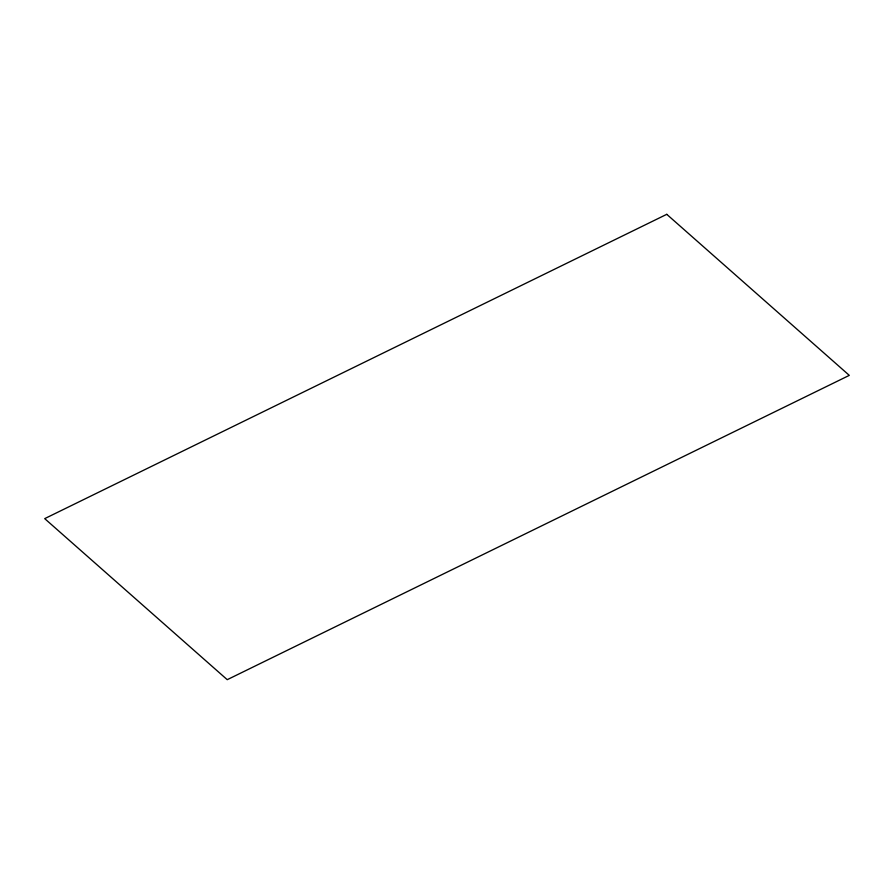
<?xml version="1.0" encoding="UTF-8"?>
<svg xmlns="http://www.w3.org/2000/svg" width="894" height="894" viewBox="0 0 894 894"><rect width="100%" height="100%" fill="white"/><g stroke="black" fill="none" stroke-linecap="round" stroke-linejoin="round"><path stroke-width="1.34" d="M666.768 214.325L44.7 518.632L227.232 679.675L849.3 375.368L666.768 214.325"/></g></svg>
